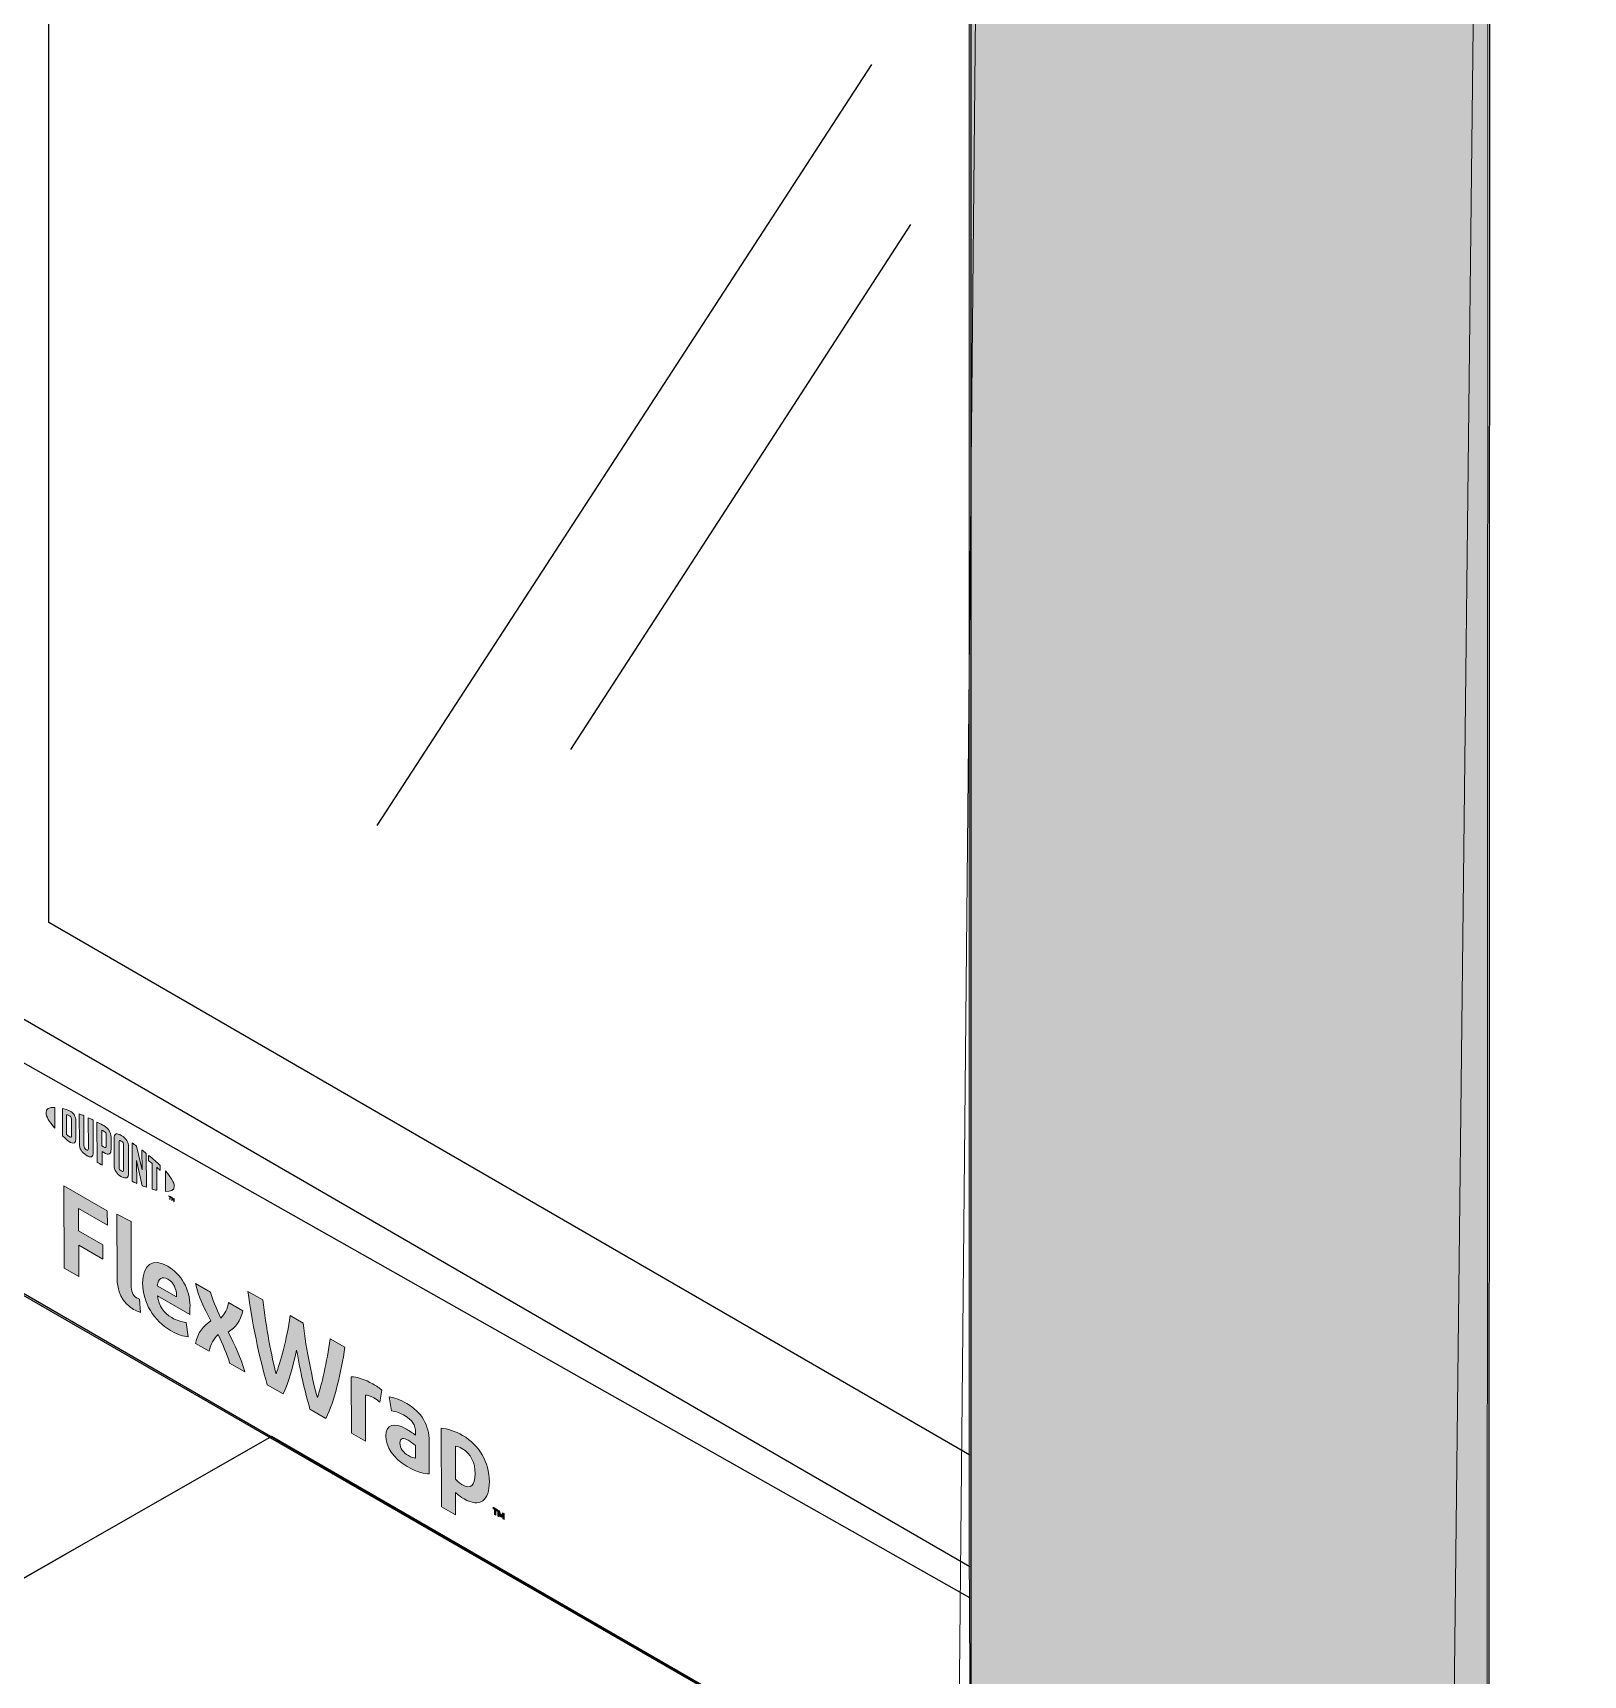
# Model space of a CAD drawing. Header units: inches. Extents: x -22 to 84, y -21 to 19.
# Drawn here: x 57.264 to 58.347, y -2.313 to -1.166 of the extents above; entities that cross this region are included whole.
import ezdxf

# ---------------------------------------------------------------- set-up
doc = ezdxf.new("R2010")
doc.units = ezdxf.units.IN
doc.header["$MEASUREMENT"] = 0
for name, color, linetype, lineweight in [('.ATI-HATCH', 7, 'Continuous', 0), ('G-ANNO-TTLB', 7, 'Continuous', 0), ('Layer 12', 7, 'Continuous', 0), ('TYVEK', 7, 'Continuous', 0)]:
    doc.layers.add(name, color=color, linetype=linetype, lineweight=lineweight)
pattern_1 = [(45, (0, 0), (-7.071, 7.071), [])]

# ---------------------------------------------------------------- blocks, each defined once
blk = doc.blocks.new('Block_17')
at = {"layer": 'TYVEK', "true_color": 0x003b71, "transparency": 33554687}
h = blk.add_hatch(color=156, dxfattribs=at)
h.dxf.hatch_style = 2
edge = h.paths.add_edge_path()
edge.add_spline(control_points=[(57.2855, -2.0291), (57.2855, -2.0291), (57.2854, -1.9715), (57.2854, -1.9715), (57.2854, -1.9715), (57.3157, -1.989), (57.3157, -1.989), (57.3157, -1.989), (57.3158, -1.999), (57.3158, -1.999), (57.3158, -1.999), (57.2956, -1.9874), (57.2956, -1.9874), (57.2956, -1.9874), (57.2956, -2.003), (57.2956, -2.003), (57.2956, -2.003), (57.3126, -2.0128), (57.3126, -2.0128), (57.3126, -2.0128), (57.3126, -2.0228), (57.3126, -2.0228), (57.3126, -2.0228), (57.2957, -2.0131), (57.2957, -2.0131), (57.2957, -2.0131), (57.2957, -2.0349), (57.2957, -2.0349), (57.2957, -2.0349), (57.2855, -2.0291), (57.2855, -2.0291)], knot_values=[0, 0, 0, 0, 1, 1, 1, 2, 2, 2, 3, 3, 3, 4, 4, 4, 5, 5, 5, 6, 6, 6, 7, 7, 7, 8, 8, 8, 9, 9, 9, 10, 10, 10, 10], degree=3, periodic=0)
h = blk.add_hatch(color=156, dxfattribs=at)
h.dxf.hatch_style = 2
edge = h.paths.add_edge_path()
edge.add_spline(control_points=[(57.3324, -2.0408), (57.3324, -2.0452), (57.3334, -2.0482), (57.3362, -2.0498), (57.337, -2.0502), (57.3377, -2.0505), (57.3383, -2.0507), (57.3383, -2.0507), (57.339, -2.0601), (57.339, -2.0601), (57.3377, -2.0597), (57.3355, -2.0587), (57.3341, -2.0579), (57.3259, -2.0532), (57.3226, -2.0452), (57.3225, -2.0353), (57.3225, -2.0353), (57.3224, -1.9914), (57.3224, -1.9914), (57.3224, -1.9914), (57.3323, -1.9964), (57.3323, -1.9964), (57.3323, -1.9964), (57.3324, -2.0408), (57.3324, -2.0408)], knot_values=[0, 0, 0, 0, 1, 1, 1, 2, 2, 2, 3, 3, 3, 4, 4, 4, 5, 5, 5, 6, 6, 6, 7, 7, 7, 8, 8, 8, 8], degree=3, periodic=0)
h = blk.add_hatch(color=156, dxfattribs=at)
h.dxf.hatch_style = 2
edge = h.paths.add_edge_path()
edge.add_spline(control_points=[(57.3506, -2.0415), (57.3506, -2.0415), (57.3641, -2.0492), (57.3641, -2.0492), (57.3641, -2.0492), (57.3641, -2.0483), (57.3641, -2.0483), (57.3641, -2.0437), (57.362, -2.0391), (57.3581, -2.0368), (57.3539, -2.0344), (57.3512, -2.0363), (57.3506, -2.0415)], knot_values=[0, 0, 0, 0, 1, 1, 1, 2, 2, 2, 3, 3, 3, 4, 4, 4, 4], degree=3, periodic=0)
edge = h.paths.add_edge_path()
edge.add_spline(control_points=[(57.3722, -2.077), (57.3691, -2.0769), (57.3645, -2.0754), (57.3598, -2.0727), (57.3483, -2.0661), (57.3404, -2.0532), (57.3404, -2.0396), (57.3404, -2.0265), (57.3476, -2.0218), (57.358, -2.0278), (57.3674, -2.0331), (57.3735, -2.0443), (57.3735, -2.0553), (57.3735, -2.0578), (57.3734, -2.0598), (57.3733, -2.0614), (57.3733, -2.0614), (57.3508, -2.0485), (57.3508, -2.0485), (57.3517, -2.0556), (57.3551, -2.0604), (57.3608, -2.0637), (57.3642, -2.0657), (57.3676, -2.0667), (57.3707, -2.067), (57.3707, -2.067), (57.3722, -2.077), (57.3722, -2.077)], knot_values=[0, 0, 0, 0, 1, 1, 1, 2, 2, 2, 3, 3, 3, 4, 4, 4, 5, 5, 5, 6, 6, 6, 7, 7, 7, 8, 8, 8, 9, 9, 9, 9], degree=3, periodic=0)
h = blk.add_hatch(color=156, dxfattribs=at)
h.dxf.hatch_style = 2
edge = h.paths.add_edge_path()
edge.add_spline(control_points=[(57.3881, -2.0659), (57.3833, -2.0571), (57.3795, -2.0493), (57.3773, -2.0398), (57.3773, -2.0398), (57.3879, -2.0459), (57.3879, -2.0459), (57.3888, -2.0501), (57.392, -2.0575), (57.3951, -2.064), (57.3977, -2.061), (57.4, -2.0575), (57.4005, -2.0531), (57.4005, -2.0531), (57.4105, -2.0589), (57.4105, -2.0589), (57.4086, -2.0663), (57.4055, -2.0705), (57.4002, -2.0738), (57.4053, -2.0834), (57.4088, -2.0912), (57.4118, -2.1015), (57.4118, -2.1015), (57.4012, -2.0954), (57.4012, -2.0954), (57.3997, -2.09), (57.3961, -2.0818), (57.3931, -2.0755), (57.3904, -2.0785), (57.3878, -2.082), (57.3869, -2.0872), (57.3869, -2.0872), (57.3773, -2.0817), (57.3773, -2.0817), (57.3791, -2.0742), (57.3824, -2.0696), (57.3881, -2.0659)], knot_values=[0, 0, 0, 0, 1, 1, 1, 2, 2, 2, 3, 3, 3, 4, 4, 4, 5, 5, 5, 6, 6, 6, 7, 7, 7, 8, 8, 8, 9, 9, 9, 10, 10, 10, 11, 11, 11, 12, 12, 12, 12], degree=3, periodic=0)
h = blk.add_hatch(color=156, dxfattribs=at)
h.dxf.hatch_style = 2
edge = h.paths.add_edge_path()
edge.add_spline(control_points=[(57.4714, -2.0784), (57.4714, -2.0784), (57.4818, -2.0843), (57.4818, -2.0843), (57.4792, -2.1019), (57.4745, -2.1218), (57.4685, -2.1341), (57.4685, -2.1341), (57.4573, -2.1277), (57.4573, -2.1277), (57.4538, -2.1154), (57.4506, -2.1015), (57.448, -2.0865), (57.4453, -2.0985), (57.4423, -2.1088), (57.4387, -2.117), (57.4387, -2.117), (57.4275, -2.1106), (57.4275, -2.1106), (57.4218, -2.0915), (57.4167, -2.066), (57.414, -2.0454), (57.414, -2.0454), (57.4243, -2.0513), (57.4243, -2.0513), (57.4266, -2.0699), (57.4306, -2.0917), (57.4336, -2.103), (57.4366, -2.0951), (57.4413, -2.079), (57.4434, -2.0622), (57.4434, -2.0622), (57.4525, -2.0675), (57.4525, -2.0675), (57.4547, -2.0866), (57.4593, -2.1082), (57.4625, -2.1196), (57.4653, -2.1116), (57.4693, -2.0945), (57.4714, -2.0784)], knot_values=[0, 0, 0, 0, 1, 1, 1, 2, 2, 2, 3, 3, 3, 4, 4, 4, 5, 5, 5, 6, 6, 6, 7, 7, 7, 8, 8, 8, 9, 9, 9, 10, 10, 10, 11, 11, 11, 12, 12, 12, 13, 13, 13, 13], degree=3, periodic=0)
h = blk.add_hatch(color=156, dxfattribs=at)
h.dxf.hatch_style = 2
edge = h.paths.add_edge_path()
edge.add_spline(control_points=[(57.5012, -2.11), (57.5037, -2.1114), (57.5062, -2.1131), (57.5076, -2.1144), (57.5076, -2.1144), (57.5062, -2.1228), (57.5062, -2.1228), (57.505, -2.1217), (57.5035, -2.1206), (57.502, -2.1198), (57.4993, -2.1183), (57.4976, -2.1178), (57.4961, -2.1178), (57.4961, -2.1178), (57.4962, -2.15), (57.4962, -2.15), (57.4962, -2.15), (57.4863, -2.1443), (57.4863, -2.1443), (57.4863, -2.1443), (57.4862, -2.105), (57.4862, -2.105), (57.4901, -2.105), (57.496, -2.107), (57.5012, -2.11)], knot_values=[0, 0, 0, 0, 1, 1, 1, 2, 2, 2, 3, 3, 3, 4, 4, 4, 5, 5, 5, 6, 6, 6, 7, 7, 7, 8, 8, 8, 8], degree=3, periodic=0)
h = blk.add_hatch(color=156, dxfattribs=at)
h.dxf.hatch_style = 2
edge = h.paths.add_edge_path()
edge.add_spline(control_points=[(57.5311, -2.1618), (57.5311, -2.1618), (57.5311, -2.153), (57.5311, -2.153), (57.5295, -2.1516), (57.5277, -2.1504), (57.526, -2.1494), (57.5228, -2.1475), (57.5202, -2.1475), (57.5202, -2.1514), (57.5202, -2.1548), (57.5224, -2.1579), (57.5261, -2.1601), (57.5283, -2.1613), (57.5301, -2.1618), (57.5311, -2.1618)], knot_values=[0, 0, 0, 0, 1, 1, 1, 2, 2, 2, 3, 3, 3, 4, 4, 4, 5, 5, 5, 5], degree=3, periodic=0)
edge = h.paths.add_edge_path()
edge.add_spline(control_points=[(57.5252, -2.1676), (57.5154, -2.162), (57.5105, -2.1537), (57.5104, -2.1463), (57.5104, -2.1382), (57.5162, -2.1367), (57.5247, -2.1415), (57.5267, -2.1427), (57.5293, -2.1445), (57.5311, -2.1458), (57.5311, -2.1458), (57.5311, -2.1439), (57.5311, -2.1439), (57.5311, -2.1388), (57.5286, -2.135), (57.5238, -2.1323), (57.5207, -2.1305), (57.5173, -2.1291), (57.5144, -2.1289), (57.5144, -2.1289), (57.5126, -2.119), (57.5126, -2.119), (57.5156, -2.1192), (57.5206, -2.1211), (57.5249, -2.1236), (57.5354, -2.1296), (57.5406, -2.139), (57.5406, -2.1501), (57.5406, -2.1501), (57.5407, -2.1729), (57.5407, -2.1729), (57.5378, -2.173), (57.5323, -2.1717), (57.5252, -2.1676)], knot_values=[0, 0, 0, 0, 1, 1, 1, 2, 2, 2, 3, 3, 3, 4, 4, 4, 5, 5, 5, 6, 6, 6, 7, 7, 7, 8, 8, 8, 9, 9, 9, 10, 10, 10, 11, 11, 11, 11], degree=3, periodic=0)
h = blk.add_hatch(color=156, dxfattribs=at)
h.dxf.hatch_style = 2
edge = h.paths.add_edge_path()
edge.add_spline(control_points=[(57.5635, -2.1803), (57.5698, -2.1839), (57.5727, -2.1811), (57.5727, -2.1727), (57.5727, -2.1653), (57.57, -2.1588), (57.5635, -2.1551), (57.5617, -2.154), (57.5604, -2.1537), (57.5589, -2.1535), (57.5589, -2.1535), (57.559, -2.1765), (57.559, -2.1765), (57.5603, -2.178), (57.5615, -2.1791), (57.5635, -2.1803)], knot_values=[0, 0, 0, 0, 1, 1, 1, 2, 2, 2, 3, 3, 3, 4, 4, 4, 5, 5, 5, 5], degree=3, periodic=0)
edge = h.paths.add_edge_path()
edge.add_spline(control_points=[(57.565, -2.1903), (57.5625, -2.1889), (57.5608, -2.1876), (57.559, -2.1858), (57.559, -2.1858), (57.559, -2.2014), (57.559, -2.2014), (57.559, -2.2014), (57.5493, -2.1958), (57.5493, -2.1958), (57.5493, -2.1958), (57.5491, -2.141), (57.5491, -2.141), (57.5532, -2.1412), (57.5589, -2.1431), (57.564, -2.146), (57.5756, -2.1527), (57.5826, -2.1649), (57.5827, -2.1781), (57.5827, -2.1915), (57.5761, -2.1967), (57.565, -2.1903)], knot_values=[0, 0, 0, 0, 1, 1, 1, 2, 2, 2, 3, 3, 3, 4, 4, 4, 5, 5, 5, 6, 6, 6, 7, 7, 7, 7], degree=3, periodic=0)
h = blk.add_hatch(color=156, dxfattribs=at)
h.dxf.hatch_style = 2
edge = h.paths.add_edge_path()
edge.add_spline(control_points=[(57.5897, -2.1987), (57.5901, -2.1999), (57.5904, -2.2009), (57.5909, -2.2018), (57.5913, -2.2013), (57.5916, -2.2008), (57.5919, -2.2), (57.5919, -2.2), (57.593, -2.2006), (57.593, -2.2006), (57.593, -2.2006), (57.593, -2.2048), (57.593, -2.2048), (57.593, -2.2048), (57.5921, -2.2043), (57.5921, -2.2043), (57.5921, -2.2043), (57.5921, -2.2023), (57.5921, -2.2023), (57.5921, -2.2023), (57.5921, -2.2017), (57.5921, -2.2017), (57.5918, -2.2022), (57.5915, -2.2027), (57.5912, -2.203), (57.5912, -2.203), (57.5905, -2.2026), (57.5905, -2.2026), (57.5902, -2.2019), (57.5899, -2.201), (57.5896, -2.2002), (57.5896, -2.2002), (57.5896, -2.2009), (57.5896, -2.2009), (57.5896, -2.2009), (57.5896, -2.2029), (57.5896, -2.2029), (57.5896, -2.2029), (57.5887, -2.2024), (57.5887, -2.2024), (57.5887, -2.2024), (57.5887, -2.1981), (57.5887, -2.1981), (57.5887, -2.1981), (57.5897, -2.1987), (57.5897, -2.1987)], knot_values=[0, 0, 0, 0, 1, 1, 1, 2, 2, 2, 3, 3, 3, 4, 4, 4, 5, 5, 5, 6, 6, 6, 7, 7, 7, 8, 8, 8, 9, 9, 9, 10, 10, 10, 11, 11, 11, 12, 12, 12, 13, 13, 13, 14, 14, 14, 15, 15, 15, 15], degree=3, periodic=0)
edge = h.paths.add_edge_path()
edge.add_spline(control_points=[(57.5863, -2.1977), (57.5863, -2.1977), (57.5853, -2.1971), (57.5853, -2.1971), (57.5853, -2.1971), (57.5853, -2.1962), (57.5853, -2.1962), (57.5853, -2.1962), (57.5883, -2.1979), (57.5883, -2.1979), (57.5883, -2.1979), (57.5883, -2.1988), (57.5883, -2.1988), (57.5883, -2.1988), (57.5873, -2.1983), (57.5873, -2.1983), (57.5873, -2.1983), (57.5873, -2.2016), (57.5873, -2.2016), (57.5873, -2.2016), (57.5863, -2.201), (57.5863, -2.201), (57.5863, -2.201), (57.5863, -2.1977), (57.5863, -2.1977)], knot_values=[0, 0, 0, 0, 1, 1, 1, 2, 2, 2, 3, 3, 3, 4, 4, 4, 5, 5, 5, 6, 6, 6, 7, 7, 7, 8, 8, 8, 8], degree=3, periodic=0)
at = {"layer": 'TYVEK'}
for points, knots in [([(57.2855, -2.0291), (57.2855, -2.0291), (57.2854, -1.9715), (57.2854, -1.9715), (57.2854, -1.9715), (57.3157, -1.989), (57.3157, -1.989), (57.3157, -1.989), (57.3158, -1.999), (57.3158, -1.999), (57.3158, -1.999), (57.2956, -1.9874), (57.2956, -1.9874), (57.2956, -1.9874), (57.2956, -2.003), (57.2956, -2.003), (57.2956, -2.003), (57.3126, -2.0128), (57.3126, -2.0128), (57.3126, -2.0128), (57.3126, -2.0228), (57.3126, -2.0228), (57.3126, -2.0228), (57.2957, -2.0131), (57.2957, -2.0131), (57.2957, -2.0131), (57.2957, -2.0349), (57.2957, -2.0349), (57.2957, -2.0349), (57.2855, -2.0291), (57.2855, -2.0291)], [0, 0, 0, 0, 1, 1, 1, 2, 2, 2, 3, 3, 3, 4, 4, 4, 5, 5, 5, 6, 6, 6, 7, 7, 7, 8, 8, 8, 9, 9, 9, 10, 10, 10, 10]), ([(57.3324, -2.0408), (57.3324, -2.0452), (57.3334, -2.0482), (57.3362, -2.0498), (57.337, -2.0502), (57.3377, -2.0505), (57.3383, -2.0507), (57.3383, -2.0507), (57.339, -2.0601), (57.339, -2.0601), (57.3377, -2.0597), (57.3355, -2.0587), (57.3341, -2.0579), (57.3259, -2.0532), (57.3226, -2.0452), (57.3225, -2.0353), (57.3225, -2.0353), (57.3224, -1.9914), (57.3224, -1.9914), (57.3224, -1.9914), (57.3323, -1.9964), (57.3323, -1.9964), (57.3323, -1.9964), (57.3324, -2.0408), (57.3324, -2.0408)], [0, 0, 0, 0, 1, 1, 1, 2, 2, 2, 3, 3, 3, 4, 4, 4, 5, 5, 5, 6, 6, 6, 7, 7, 7, 8, 8, 8, 8]), ([(57.3722, -2.077), (57.3691, -2.0769), (57.3645, -2.0754), (57.3598, -2.0727), (57.3483, -2.0661), (57.3404, -2.0532), (57.3404, -2.0396), (57.3404, -2.0265), (57.3476, -2.0218), (57.358, -2.0278), (57.3674, -2.0331), (57.3735, -2.0443), (57.3735, -2.0553), (57.3735, -2.0578), (57.3734, -2.0598), (57.3733, -2.0614), (57.3733, -2.0614), (57.3508, -2.0485), (57.3508, -2.0485), (57.3517, -2.0556), (57.3551, -2.0604), (57.3608, -2.0637), (57.3642, -2.0657), (57.3676, -2.0667), (57.3707, -2.067), (57.3707, -2.067), (57.3722, -2.077), (57.3722, -2.077)], [0, 0, 0, 0, 1, 1, 1, 2, 2, 2, 3, 3, 3, 4, 4, 4, 5, 5, 5, 6, 6, 6, 7, 7, 7, 8, 8, 8, 9, 9, 9, 9]), ([(57.3506, -2.0415), (57.3506, -2.0415), (57.3641, -2.0492), (57.3641, -2.0492), (57.3641, -2.0492), (57.3641, -2.0483), (57.3641, -2.0483), (57.3641, -2.0437), (57.362, -2.0391), (57.3581, -2.0368), (57.3539, -2.0344), (57.3512, -2.0363), (57.3506, -2.0415)], [0, 0, 0, 0, 1, 1, 1, 2, 2, 2, 3, 3, 3, 4, 4, 4, 4]), ([(57.3881, -2.0659), (57.3833, -2.0571), (57.3795, -2.0493), (57.3773, -2.0398), (57.3773, -2.0398), (57.3879, -2.0459), (57.3879, -2.0459), (57.3888, -2.0501), (57.392, -2.0575), (57.3951, -2.064), (57.3977, -2.061), (57.4, -2.0575), (57.4005, -2.0531), (57.4005, -2.0531), (57.4105, -2.0589), (57.4105, -2.0589), (57.4086, -2.0663), (57.4055, -2.0705), (57.4002, -2.0738), (57.4053, -2.0834), (57.4088, -2.0912), (57.4118, -2.1015), (57.4118, -2.1015), (57.4012, -2.0954), (57.4012, -2.0954), (57.3997, -2.09), (57.3961, -2.0818), (57.3931, -2.0755), (57.3904, -2.0785), (57.3878, -2.082), (57.3869, -2.0872), (57.3869, -2.0872), (57.3773, -2.0817), (57.3773, -2.0817), (57.3791, -2.0742), (57.3824, -2.0696), (57.3881, -2.0659)], [0, 0, 0, 0, 1, 1, 1, 2, 2, 2, 3, 3, 3, 4, 4, 4, 5, 5, 5, 6, 6, 6, 7, 7, 7, 8, 8, 8, 9, 9, 9, 10, 10, 10, 11, 11, 11, 12, 12, 12, 12]), ([(57.4714, -2.0784), (57.4714, -2.0784), (57.4818, -2.0843), (57.4818, -2.0843), (57.4792, -2.1019), (57.4745, -2.1218), (57.4685, -2.1341), (57.4685, -2.1341), (57.4573, -2.1277), (57.4573, -2.1277), (57.4538, -2.1154), (57.4506, -2.1015), (57.448, -2.0865), (57.4453, -2.0985), (57.4423, -2.1088), (57.4387, -2.117), (57.4387, -2.117), (57.4275, -2.1106), (57.4275, -2.1106), (57.4218, -2.0915), (57.4167, -2.066), (57.414, -2.0454), (57.414, -2.0454), (57.4243, -2.0513), (57.4243, -2.0513), (57.4266, -2.0699), (57.4306, -2.0917), (57.4336, -2.103), (57.4366, -2.0951), (57.4413, -2.079), (57.4434, -2.0622), (57.4434, -2.0622), (57.4525, -2.0675), (57.4525, -2.0675), (57.4547, -2.0866), (57.4593, -2.1082), (57.4625, -2.1196), (57.4653, -2.1116), (57.4693, -2.0945), (57.4714, -2.0784)], [0, 0, 0, 0, 1, 1, 1, 2, 2, 2, 3, 3, 3, 4, 4, 4, 5, 5, 5, 6, 6, 6, 7, 7, 7, 8, 8, 8, 9, 9, 9, 10, 10, 10, 11, 11, 11, 12, 12, 12, 13, 13, 13, 13]), ([(57.5012, -2.11), (57.5037, -2.1114), (57.5062, -2.1131), (57.5076, -2.1144), (57.5076, -2.1144), (57.5062, -2.1228), (57.5062, -2.1228), (57.505, -2.1217), (57.5035, -2.1206), (57.502, -2.1198), (57.4993, -2.1183), (57.4976, -2.1178), (57.4961, -2.1178), (57.4961, -2.1178), (57.4962, -2.15), (57.4962, -2.15), (57.4962, -2.15), (57.4863, -2.1443), (57.4863, -2.1443), (57.4863, -2.1443), (57.4862, -2.105), (57.4862, -2.105), (57.4901, -2.105), (57.496, -2.107), (57.5012, -2.11)], [0, 0, 0, 0, 1, 1, 1, 2, 2, 2, 3, 3, 3, 4, 4, 4, 5, 5, 5, 6, 6, 6, 7, 7, 7, 8, 8, 8, 8]), ([(57.5252, -2.1676), (57.5154, -2.162), (57.5105, -2.1537), (57.5104, -2.1463), (57.5104, -2.1382), (57.5162, -2.1367), (57.5247, -2.1415), (57.5267, -2.1427), (57.5293, -2.1445), (57.5311, -2.1458), (57.5311, -2.1458), (57.5311, -2.1439), (57.5311, -2.1439), (57.5311, -2.1388), (57.5286, -2.135), (57.5238, -2.1323), (57.5207, -2.1305), (57.5173, -2.1291), (57.5144, -2.1289), (57.5144, -2.1289), (57.5126, -2.119), (57.5126, -2.119), (57.5156, -2.1192), (57.5206, -2.1211), (57.5249, -2.1236), (57.5354, -2.1296), (57.5406, -2.139), (57.5406, -2.1501), (57.5406, -2.1501), (57.5407, -2.1729), (57.5407, -2.1729), (57.5378, -2.173), (57.5323, -2.1717), (57.5252, -2.1676)], [0, 0, 0, 0, 1, 1, 1, 2, 2, 2, 3, 3, 3, 4, 4, 4, 5, 5, 5, 6, 6, 6, 7, 7, 7, 8, 8, 8, 9, 9, 9, 10, 10, 10, 11, 11, 11, 11]), ([(57.565, -2.1903), (57.5625, -2.1889), (57.5608, -2.1876), (57.559, -2.1858), (57.559, -2.1858), (57.559, -2.2014), (57.559, -2.2014), (57.559, -2.2014), (57.5493, -2.1958), (57.5493, -2.1958), (57.5493, -2.1958), (57.5491, -2.141), (57.5491, -2.141), (57.5532, -2.1412), (57.5589, -2.1431), (57.564, -2.146), (57.5756, -2.1527), (57.5826, -2.1649), (57.5827, -2.1781), (57.5827, -2.1915), (57.5761, -2.1967), (57.565, -2.1903)], [0, 0, 0, 0, 1, 1, 1, 2, 2, 2, 3, 3, 3, 4, 4, 4, 5, 5, 5, 6, 6, 6, 7, 7, 7, 7]), ([(57.5311, -2.1618), (57.5311, -2.1618), (57.5311, -2.153), (57.5311, -2.153), (57.5295, -2.1516), (57.5277, -2.1504), (57.526, -2.1494), (57.5228, -2.1475), (57.5202, -2.1475), (57.5202, -2.1514), (57.5202, -2.1548), (57.5224, -2.1579), (57.5261, -2.1601), (57.5283, -2.1613), (57.5301, -2.1618), (57.5311, -2.1618)], [0, 0, 0, 0, 1, 1, 1, 2, 2, 2, 3, 3, 3, 4, 4, 4, 5, 5, 5, 5]), ([(57.5635, -2.1803), (57.5698, -2.1839), (57.5727, -2.1811), (57.5727, -2.1727), (57.5727, -2.1653), (57.57, -2.1588), (57.5635, -2.1551), (57.5617, -2.154), (57.5604, -2.1537), (57.5589, -2.1535), (57.5589, -2.1535), (57.559, -2.1765), (57.559, -2.1765), (57.5603, -2.178), (57.5615, -2.1791), (57.5635, -2.1803)], [0, 0, 0, 0, 1, 1, 1, 2, 2, 2, 3, 3, 3, 4, 4, 4, 5, 5, 5, 5]), ([(57.5863, -2.1977), (57.5863, -2.1977), (57.5853, -2.1971), (57.5853, -2.1971), (57.5853, -2.1971), (57.5853, -2.1962), (57.5853, -2.1962), (57.5853, -2.1962), (57.5883, -2.1979), (57.5883, -2.1979), (57.5883, -2.1979), (57.5883, -2.1988), (57.5883, -2.1988), (57.5883, -2.1988), (57.5873, -2.1983), (57.5873, -2.1983), (57.5873, -2.1983), (57.5873, -2.2016), (57.5873, -2.2016), (57.5873, -2.2016), (57.5863, -2.201), (57.5863, -2.201), (57.5863, -2.201), (57.5863, -2.1977), (57.5863, -2.1977)], [0, 0, 0, 0, 1, 1, 1, 2, 2, 2, 3, 3, 3, 4, 4, 4, 5, 5, 5, 6, 6, 6, 7, 7, 7, 8, 8, 8, 8]), ([(57.5897, -2.1987), (57.5901, -2.1999), (57.5904, -2.2009), (57.5909, -2.2018), (57.5913, -2.2013), (57.5916, -2.2008), (57.5919, -2.2), (57.5919, -2.2), (57.593, -2.2006), (57.593, -2.2006), (57.593, -2.2006), (57.593, -2.2048), (57.593, -2.2048), (57.593, -2.2048), (57.5921, -2.2043), (57.5921, -2.2043), (57.5921, -2.2043), (57.5921, -2.2023), (57.5921, -2.2023), (57.5921, -2.2023), (57.5921, -2.2017), (57.5921, -2.2017), (57.5918, -2.2022), (57.5915, -2.2027), (57.5912, -2.203), (57.5912, -2.203), (57.5905, -2.2026), (57.5905, -2.2026), (57.5902, -2.2019), (57.5899, -2.201), (57.5896, -2.2002), (57.5896, -2.2002), (57.5896, -2.2009), (57.5896, -2.2009), (57.5896, -2.2009), (57.5896, -2.2029), (57.5896, -2.2029), (57.5896, -2.2029), (57.5887, -2.2024), (57.5887, -2.2024), (57.5887, -2.2024), (57.5887, -2.1981), (57.5887, -2.1981), (57.5887, -2.1981), (57.5897, -2.1987), (57.5897, -2.1987)], [0, 0, 0, 0, 1, 1, 1, 2, 2, 2, 3, 3, 3, 4, 4, 4, 5, 5, 5, 6, 6, 6, 7, 7, 7, 8, 8, 8, 9, 9, 9, 10, 10, 10, 11, 11, 11, 12, 12, 12, 13, 13, 13, 14, 14, 14, 15, 15, 15, 15])]:
    blk.add_open_spline(points, degree=3, knots=knots, dxfattribs=at)
blk = doc.blocks.new('Block_18')
at = {"layer": 'TYVEK', "true_color": 0x003b71, "transparency": 33554687}
h = blk.add_hatch(color=156, dxfattribs=at)
h.dxf.hatch_style = 2
edge = h.paths.add_edge_path()
edge.add_spline(control_points=[(57.2729, -1.9205), (57.2729, -1.9231), (57.2751, -1.9269), (57.279, -1.9312), (57.279, -1.9312), (57.279, -1.9168), (57.279, -1.9168), (57.2751, -1.9167), (57.2729, -1.9178), (57.2729, -1.9205)], knot_values=[0, 0, 0, 0, 1, 1, 1, 2, 2, 2, 3, 3, 3, 3], degree=3, periodic=0)
h = blk.add_hatch(color=156, dxfattribs=at)
h.dxf.hatch_style = 2
edge = h.paths.add_edge_path()
edge.add_spline(control_points=[(57.2907, -1.9366), (57.2907, -1.9377), (57.2901, -1.9377), (57.2894, -1.9373), (57.2889, -1.937), (57.288, -1.9363), (57.2873, -1.9357), (57.2873, -1.9357), (57.2873, -1.9219), (57.2873, -1.9219), (57.288, -1.9221), (57.2888, -1.9223), (57.2894, -1.9226), (57.29, -1.923), (57.2906, -1.9237), (57.2906, -1.9248), (57.2906, -1.9248), (57.2907, -1.9366), (57.2907, -1.9366)], knot_values=[0, 0, 0, 0, 1, 1, 1, 2, 2, 2, 3, 3, 3, 4, 4, 4, 5, 5, 5, 6, 6, 6, 6], degree=3, periodic=0)
edge = h.paths.add_edge_path()
edge.add_spline(control_points=[(57.2898, -1.9193), (57.2887, -1.9187), (57.2871, -1.9181), (57.2843, -1.9175), (57.2843, -1.9175), (57.2844, -1.9367), (57.2844, -1.9367), (57.2869, -1.939), (57.2888, -1.9406), (57.2899, -1.9412), (57.2924, -1.9426), (57.2938, -1.9417), (57.2937, -1.9388), (57.2937, -1.9388), (57.2937, -1.9261), (57.2937, -1.9261), (57.2937, -1.9233), (57.2923, -1.9207), (57.2898, -1.9193)], knot_values=[0, 0, 0, 0, 1, 1, 1, 2, 2, 2, 3, 3, 3, 4, 4, 4, 5, 5, 5, 6, 6, 6, 6], degree=3, periodic=0)
h = blk.add_hatch(color=156, dxfattribs=at)
h.dxf.hatch_style = 2
edge = h.paths.add_edge_path()
edge.add_spline(control_points=[(57.3025, -1.9456), (57.3025, -1.9467), (57.3021, -1.9472), (57.3009, -1.9464), (57.2998, -1.9455), (57.2994, -1.9448), (57.2994, -1.9434), (57.2994, -1.9434), (57.2994, -1.9226), (57.2994, -1.9226), (57.2986, -1.9223), (57.2969, -1.9215), (57.2961, -1.9212), (57.2961, -1.9212), (57.2962, -1.9423), (57.2962, -1.9423), (57.2962, -1.9457), (57.2976, -1.9478), (57.301, -1.9502), (57.304, -1.9523), (57.3059, -1.9516), (57.3059, -1.9479), (57.3059, -1.9479), (57.3058, -1.9256), (57.3058, -1.9256), (57.3052, -1.9253), (57.3031, -1.9243), (57.3024, -1.924), (57.3024, -1.924), (57.3025, -1.9456), (57.3025, -1.9456)], knot_values=[0, 0, 0, 0, 1, 1, 1, 2, 2, 2, 3, 3, 3, 4, 4, 4, 5, 5, 5, 6, 6, 6, 7, 7, 7, 8, 8, 8, 9, 9, 9, 10, 10, 10, 10], degree=3, periodic=0)
h = blk.add_hatch(color=156, dxfattribs=at)
h.dxf.hatch_style = 2
edge = h.paths.add_edge_path()
edge.add_spline(control_points=[(57.3149, -1.9436), (57.3149, -1.9448), (57.3145, -1.9452), (57.3131, -1.9444), (57.3131, -1.9444), (57.3119, -1.9437), (57.3119, -1.9437), (57.3119, -1.9437), (57.3119, -1.9327), (57.3119, -1.9327), (57.3125, -1.9329), (57.3127, -1.9331), (57.3131, -1.9333), (57.3146, -1.9341), (57.3149, -1.935), (57.3149, -1.9362), (57.3149, -1.9362), (57.3149, -1.9436), (57.3149, -1.9436)], knot_values=[0, 0, 0, 0, 1, 1, 1, 2, 2, 2, 3, 3, 3, 4, 4, 4, 5, 5, 5, 6, 6, 6, 6], degree=3, periodic=0)
edge = h.paths.add_edge_path()
edge.add_spline(control_points=[(57.3132, -1.9295), (57.3127, -1.9291), (57.3105, -1.928), (57.3085, -1.927), (57.3085, -1.927), (57.3086, -1.955), (57.3086, -1.955), (57.3092, -1.9554), (57.311, -1.9566), (57.312, -1.9571), (57.312, -1.9571), (57.312, -1.9476), (57.312, -1.9476), (57.312, -1.9476), (57.3133, -1.9484), (57.3133, -1.9484), (57.3169, -1.9504), (57.3184, -1.9494), (57.3183, -1.9459), (57.3183, -1.9459), (57.3183, -1.9376), (57.3183, -1.9376), (57.3183, -1.9341), (57.3166, -1.9314), (57.3132, -1.9295)], knot_values=[0, 0, 0, 0, 1, 1, 1, 2, 2, 2, 3, 3, 3, 4, 4, 4, 5, 5, 5, 6, 6, 6, 7, 7, 7, 8, 8, 8, 8], degree=3, periodic=0)
h = blk.add_hatch(color=156, dxfattribs=at)
h.dxf.hatch_style = 2
edge = h.paths.add_edge_path()
edge.add_spline(control_points=[(57.3271, -1.9604), (57.3271, -1.9615), (57.3268, -1.9619), (57.3256, -1.9612), (57.3243, -1.9606), (57.324, -1.9597), (57.324, -1.9586), (57.324, -1.9586), (57.324, -1.9411), (57.324, -1.9411), (57.324, -1.94), (57.3243, -1.9395), (57.3255, -1.9403), (57.3268, -1.941), (57.3271, -1.9418), (57.3271, -1.9429), (57.3271, -1.9429), (57.3271, -1.9604), (57.3271, -1.9604)], knot_values=[0, 0, 0, 0, 1, 1, 1, 2, 2, 2, 3, 3, 3, 4, 4, 4, 5, 5, 5, 6, 6, 6, 6], degree=3, periodic=0)
edge = h.paths.add_edge_path()
edge.add_spline(control_points=[(57.3255, -1.9364), (57.3224, -1.9344), (57.3205, -1.9349), (57.3205, -1.9386), (57.3205, -1.9386), (57.3205, -1.9569), (57.3205, -1.9569), (57.3205, -1.9608), (57.3223, -1.9634), (57.3256, -1.9652), (57.3289, -1.9669), (57.3306, -1.9664), (57.3306, -1.9623), (57.3306, -1.9623), (57.3305, -1.9448), (57.3305, -1.9448), (57.3305, -1.9408), (57.329, -1.9385), (57.3255, -1.9364)], knot_values=[0, 0, 0, 0, 1, 1, 1, 2, 2, 2, 3, 3, 3, 4, 4, 4, 5, 5, 5, 6, 6, 6, 6], degree=3, periodic=0)
h = blk.add_hatch(color=156, dxfattribs=at)
h.dxf.hatch_style = 2
edge = h.paths.add_edge_path()
edge.add_spline(control_points=[(57.34, -1.9603), (57.34, -1.9603), (57.3362, -1.9439), (57.3362, -1.9439), (57.3352, -1.9431), (57.3339, -1.9422), (57.333, -1.9416), (57.333, -1.9416), (57.333, -1.9685), (57.333, -1.9685), (57.3337, -1.9688), (57.3354, -1.9696), (57.3363, -1.9699), (57.3363, -1.9699), (57.336, -1.9539), (57.336, -1.9539), (57.336, -1.9539), (57.3401, -1.9715), (57.3401, -1.9715), (57.3409, -1.9718), (57.3422, -1.9723), (57.343, -1.9726), (57.343, -1.9726), (57.3429, -1.9489), (57.3429, -1.9489), (57.3421, -1.9482), (57.3405, -1.947), (57.3398, -1.9465), (57.3398, -1.9465), (57.34, -1.9603), (57.34, -1.9603)], knot_values=[0, 0, 0, 0, 1, 1, 1, 2, 2, 2, 3, 3, 3, 4, 4, 4, 5, 5, 5, 6, 6, 6, 7, 7, 7, 8, 8, 8, 9, 9, 9, 10, 10, 10, 10], degree=3, periodic=0)
h = blk.add_hatch(color=156, dxfattribs=at)
h.dxf.hatch_style = 2
edge = h.paths.add_edge_path()
edge.add_spline(control_points=[(57.3446, -1.954), (57.3455, -1.9547), (57.3463, -1.9554), (57.3471, -1.956), (57.3471, -1.956), (57.3471, -1.9739), (57.3471, -1.9739), (57.3479, -1.9741), (57.3493, -1.9745), (57.3502, -1.9747), (57.3502, -1.9747), (57.3502, -1.9586), (57.3502, -1.9586), (57.3511, -1.9594), (57.3519, -1.9601), (57.3527, -1.9608), (57.3527, -1.9608), (57.3527, -1.9574), (57.3527, -1.9574), (57.3502, -1.955), (57.3476, -1.9527), (57.3446, -1.9503), (57.3446, -1.9503), (57.3446, -1.954), (57.3446, -1.954)], knot_values=[0, 0, 0, 0, 1, 1, 1, 2, 2, 2, 3, 3, 3, 4, 4, 4, 5, 5, 5, 6, 6, 6, 7, 7, 7, 8, 8, 8, 8], degree=3, periodic=0)
h = blk.add_hatch(color=156, dxfattribs=at)
h.dxf.hatch_style = 2
edge = h.paths.add_edge_path()
edge.add_spline(control_points=[(57.3625, -1.9719), (57.3625, -1.9745), (57.3602, -1.9757), (57.3564, -1.9756), (57.3564, -1.9756), (57.3563, -1.9612), (57.3563, -1.9612), (57.3602, -1.9655), (57.3625, -1.9693), (57.3625, -1.9719)], knot_values=[0, 0, 0, 0, 1, 1, 1, 2, 2, 2, 3, 3, 3, 3], degree=3, periodic=0)
h = blk.add_hatch(color=156, dxfattribs=at)
h.dxf.hatch_style = 2
edge = h.paths.add_edge_path()
edge.add_spline(control_points=[(57.3607, -1.9795), (57.3607, -1.9795), (57.361, -1.9798), (57.361, -1.9798), (57.361, -1.9798), (57.3616, -1.9811), (57.3616, -1.9811), (57.3616, -1.9811), (57.3621, -1.9804), (57.3621, -1.9804), (57.3621, -1.9804), (57.3625, -1.9806), (57.3625, -1.9806), (57.3625, -1.9806), (57.3625, -1.9827), (57.3625, -1.9827), (57.3625, -1.9827), (57.3621, -1.9825), (57.3621, -1.9825), (57.3621, -1.9825), (57.3621, -1.981), (57.3621, -1.981), (57.3621, -1.981), (57.3616, -1.9817), (57.3616, -1.9817), (57.3616, -1.9817), (57.3616, -1.9817), (57.3616, -1.9817), (57.3616, -1.9817), (57.361, -1.9803), (57.361, -1.9803), (57.361, -1.9803), (57.361, -1.9818), (57.361, -1.9818), (57.361, -1.9818), (57.3607, -1.9816), (57.3607, -1.9816), (57.3607, -1.9816), (57.3607, -1.9795), (57.3607, -1.9795)], knot_values=[0, 0, 0, 0, 1, 1, 1, 2, 2, 2, 3, 3, 3, 4, 4, 4, 5, 5, 5, 6, 6, 6, 7, 7, 7, 8, 8, 8, 9, 9, 9, 10, 10, 10, 11, 11, 11, 12, 12, 12, 13, 13, 13, 13], degree=3, periodic=0)
edge = h.paths.add_edge_path()
edge.add_spline(control_points=[(57.3594, -1.9792), (57.3594, -1.9792), (57.3588, -1.9789), (57.3588, -1.9789), (57.3588, -1.9789), (57.3588, -1.9785), (57.3588, -1.9785), (57.3588, -1.9785), (57.3603, -1.9793), (57.3603, -1.9793), (57.3603, -1.9793), (57.3603, -1.9797), (57.3603, -1.9797), (57.3603, -1.9797), (57.3597, -1.9794), (57.3597, -1.9794), (57.3597, -1.9794), (57.3597, -1.9811), (57.3597, -1.9811), (57.3597, -1.9811), (57.3594, -1.9809), (57.3594, -1.9809), (57.3594, -1.9809), (57.3594, -1.9792), (57.3594, -1.9792)], knot_values=[0, 0, 0, 0, 1, 1, 1, 2, 2, 2, 3, 3, 3, 4, 4, 4, 5, 5, 5, 6, 6, 6, 7, 7, 7, 8, 8, 8, 8], degree=3, periodic=0)
at = {"layer": 'TYVEK'}
for points, knots in [([(57.2729, -1.9205), (57.2729, -1.9231), (57.2751, -1.9269), (57.279, -1.9312), (57.279, -1.9312), (57.279, -1.9168), (57.279, -1.9168), (57.2751, -1.9167), (57.2729, -1.9178), (57.2729, -1.9205)], [0, 0, 0, 0, 1, 1, 1, 2, 2, 2, 3, 3, 3, 3]), ([(57.2898, -1.9193), (57.2887, -1.9187), (57.2871, -1.9181), (57.2843, -1.9175), (57.2843, -1.9175), (57.2844, -1.9367), (57.2844, -1.9367), (57.2869, -1.939), (57.2888, -1.9406), (57.2899, -1.9412), (57.2924, -1.9426), (57.2938, -1.9417), (57.2937, -1.9388), (57.2937, -1.9388), (57.2937, -1.9261), (57.2937, -1.9261), (57.2937, -1.9233), (57.2923, -1.9207), (57.2898, -1.9193)], [0, 0, 0, 0, 1, 1, 1, 2, 2, 2, 3, 3, 3, 4, 4, 4, 5, 5, 5, 6, 6, 6, 6]), ([(57.2907, -1.9366), (57.2907, -1.9377), (57.2901, -1.9377), (57.2894, -1.9373), (57.2889, -1.937), (57.288, -1.9363), (57.2873, -1.9357), (57.2873, -1.9357), (57.2873, -1.9219), (57.2873, -1.9219), (57.288, -1.9221), (57.2888, -1.9223), (57.2894, -1.9226), (57.29, -1.923), (57.2906, -1.9237), (57.2906, -1.9248), (57.2906, -1.9248), (57.2907, -1.9366), (57.2907, -1.9366)], [0, 0, 0, 0, 1, 1, 1, 2, 2, 2, 3, 3, 3, 4, 4, 4, 5, 5, 5, 6, 6, 6, 6]), ([(57.3025, -1.9456), (57.3025, -1.9467), (57.3021, -1.9472), (57.3009, -1.9464), (57.2998, -1.9455), (57.2994, -1.9448), (57.2994, -1.9434), (57.2994, -1.9434), (57.2994, -1.9226), (57.2994, -1.9226), (57.2986, -1.9223), (57.2969, -1.9215), (57.2961, -1.9212), (57.2961, -1.9212), (57.2962, -1.9423), (57.2962, -1.9423), (57.2962, -1.9457), (57.2976, -1.9478), (57.301, -1.9502), (57.304, -1.9523), (57.3059, -1.9516), (57.3059, -1.9479), (57.3059, -1.9479), (57.3058, -1.9256), (57.3058, -1.9256), (57.3052, -1.9253), (57.3031, -1.9243), (57.3024, -1.924), (57.3024, -1.924), (57.3025, -1.9456), (57.3025, -1.9456)], [0, 0, 0, 0, 1, 1, 1, 2, 2, 2, 3, 3, 3, 4, 4, 4, 5, 5, 5, 6, 6, 6, 7, 7, 7, 8, 8, 8, 9, 9, 9, 10, 10, 10, 10]), ([(57.3132, -1.9295), (57.3127, -1.9291), (57.3105, -1.928), (57.3085, -1.927), (57.3085, -1.927), (57.3086, -1.955), (57.3086, -1.955), (57.3092, -1.9554), (57.311, -1.9566), (57.312, -1.9571), (57.312, -1.9571), (57.312, -1.9476), (57.312, -1.9476), (57.312, -1.9476), (57.3133, -1.9484), (57.3133, -1.9484), (57.3169, -1.9504), (57.3184, -1.9494), (57.3183, -1.9459), (57.3183, -1.9459), (57.3183, -1.9376), (57.3183, -1.9376), (57.3183, -1.9341), (57.3166, -1.9314), (57.3132, -1.9295)], [0, 0, 0, 0, 1, 1, 1, 2, 2, 2, 3, 3, 3, 4, 4, 4, 5, 5, 5, 6, 6, 6, 7, 7, 7, 8, 8, 8, 8]), ([(57.3149, -1.9436), (57.3149, -1.9448), (57.3145, -1.9452), (57.3131, -1.9444), (57.3131, -1.9444), (57.3119, -1.9437), (57.3119, -1.9437), (57.3119, -1.9437), (57.3119, -1.9327), (57.3119, -1.9327), (57.3125, -1.9329), (57.3127, -1.9331), (57.3131, -1.9333), (57.3146, -1.9341), (57.3149, -1.935), (57.3149, -1.9362), (57.3149, -1.9362), (57.3149, -1.9436), (57.3149, -1.9436)], [0, 0, 0, 0, 1, 1, 1, 2, 2, 2, 3, 3, 3, 4, 4, 4, 5, 5, 5, 6, 6, 6, 6]), ([(57.3255, -1.9364), (57.3224, -1.9344), (57.3205, -1.9349), (57.3205, -1.9386), (57.3205, -1.9386), (57.3205, -1.9569), (57.3205, -1.9569), (57.3205, -1.9608), (57.3223, -1.9634), (57.3256, -1.9652), (57.3289, -1.9669), (57.3306, -1.9664), (57.3306, -1.9623), (57.3306, -1.9623), (57.3305, -1.9448), (57.3305, -1.9448), (57.3305, -1.9408), (57.329, -1.9385), (57.3255, -1.9364)], [0, 0, 0, 0, 1, 1, 1, 2, 2, 2, 3, 3, 3, 4, 4, 4, 5, 5, 5, 6, 6, 6, 6]), ([(57.3271, -1.9604), (57.3271, -1.9615), (57.3268, -1.9619), (57.3256, -1.9612), (57.3243, -1.9606), (57.324, -1.9597), (57.324, -1.9586), (57.324, -1.9586), (57.324, -1.9411), (57.324, -1.9411), (57.324, -1.94), (57.3243, -1.9395), (57.3255, -1.9403), (57.3268, -1.941), (57.3271, -1.9418), (57.3271, -1.9429), (57.3271, -1.9429), (57.3271, -1.9604), (57.3271, -1.9604)], [0, 0, 0, 0, 1, 1, 1, 2, 2, 2, 3, 3, 3, 4, 4, 4, 5, 5, 5, 6, 6, 6, 6]), ([(57.34, -1.9603), (57.34, -1.9603), (57.3362, -1.9439), (57.3362, -1.9439), (57.3352, -1.9431), (57.3339, -1.9422), (57.333, -1.9416), (57.333, -1.9416), (57.333, -1.9685), (57.333, -1.9685), (57.3337, -1.9688), (57.3354, -1.9696), (57.3363, -1.9699), (57.3363, -1.9699), (57.336, -1.9539), (57.336, -1.9539), (57.336, -1.9539), (57.3401, -1.9715), (57.3401, -1.9715), (57.3409, -1.9718), (57.3422, -1.9723), (57.343, -1.9726), (57.343, -1.9726), (57.3429, -1.9489), (57.3429, -1.9489), (57.3421, -1.9482), (57.3405, -1.947), (57.3398, -1.9465), (57.3398, -1.9465), (57.34, -1.9603), (57.34, -1.9603)], [0, 0, 0, 0, 1, 1, 1, 2, 2, 2, 3, 3, 3, 4, 4, 4, 5, 5, 5, 6, 6, 6, 7, 7, 7, 8, 8, 8, 9, 9, 9, 10, 10, 10, 10]), ([(57.3446, -1.954), (57.3455, -1.9547), (57.3463, -1.9554), (57.3471, -1.956), (57.3471, -1.956), (57.3471, -1.9739), (57.3471, -1.9739), (57.3479, -1.9741), (57.3493, -1.9745), (57.3502, -1.9747), (57.3502, -1.9747), (57.3502, -1.9586), (57.3502, -1.9586), (57.3511, -1.9594), (57.3519, -1.9601), (57.3527, -1.9608), (57.3527, -1.9608), (57.3527, -1.9574), (57.3527, -1.9574), (57.3502, -1.955), (57.3476, -1.9527), (57.3446, -1.9503), (57.3446, -1.9503), (57.3446, -1.954), (57.3446, -1.954)], [0, 0, 0, 0, 1, 1, 1, 2, 2, 2, 3, 3, 3, 4, 4, 4, 5, 5, 5, 6, 6, 6, 7, 7, 7, 8, 8, 8, 8]), ([(57.3625, -1.9719), (57.3625, -1.9745), (57.3602, -1.9757), (57.3564, -1.9756), (57.3564, -1.9756), (57.3563, -1.9612), (57.3563, -1.9612), (57.3602, -1.9655), (57.3625, -1.9693), (57.3625, -1.9719)], [0, 0, 0, 0, 1, 1, 1, 2, 2, 2, 3, 3, 3, 3]), ([(57.3594, -1.9792), (57.3594, -1.9792), (57.3588, -1.9789), (57.3588, -1.9789), (57.3588, -1.9789), (57.3588, -1.9785), (57.3588, -1.9785), (57.3588, -1.9785), (57.3603, -1.9793), (57.3603, -1.9793), (57.3603, -1.9793), (57.3603, -1.9797), (57.3603, -1.9797), (57.3603, -1.9797), (57.3597, -1.9794), (57.3597, -1.9794), (57.3597, -1.9794), (57.3597, -1.9811), (57.3597, -1.9811), (57.3597, -1.9811), (57.3594, -1.9809), (57.3594, -1.9809), (57.3594, -1.9809), (57.3594, -1.9792), (57.3594, -1.9792)], [0, 0, 0, 0, 1, 1, 1, 2, 2, 2, 3, 3, 3, 4, 4, 4, 5, 5, 5, 6, 6, 6, 7, 7, 7, 8, 8, 8, 8]), ([(57.3607, -1.9795), (57.3607, -1.9795), (57.361, -1.9798), (57.361, -1.9798), (57.361, -1.9798), (57.3616, -1.9811), (57.3616, -1.9811), (57.3616, -1.9811), (57.3621, -1.9804), (57.3621, -1.9804), (57.3621, -1.9804), (57.3625, -1.9806), (57.3625, -1.9806), (57.3625, -1.9806), (57.3625, -1.9827), (57.3625, -1.9827), (57.3625, -1.9827), (57.3621, -1.9825), (57.3621, -1.9825), (57.3621, -1.9825), (57.3621, -1.981), (57.3621, -1.981), (57.3621, -1.981), (57.3616, -1.9817), (57.3616, -1.9817), (57.3616, -1.9817), (57.3616, -1.9817), (57.3616, -1.9817), (57.3616, -1.9817), (57.361, -1.9803), (57.361, -1.9803), (57.361, -1.9803), (57.361, -1.9818), (57.361, -1.9818), (57.361, -1.9818), (57.3607, -1.9816), (57.3607, -1.9816), (57.3607, -1.9816), (57.3607, -1.9795), (57.3607, -1.9795)], [0, 0, 0, 0, 1, 1, 1, 2, 2, 2, 3, 3, 3, 4, 4, 4, 5, 5, 5, 6, 6, 6, 7, 7, 7, 8, 8, 8, 9, 9, 9, 10, 10, 10, 11, 11, 11, 12, 12, 12, 13, 13, 13, 13])]:
    blk.add_open_spline(points, degree=3, knots=knots, dxfattribs=at)
blk = doc.blocks.new('Block_16')
at = {"layer": 'TYVEK'}
for name in ['Block_18', 'Block_17']:
    blk.add_blockref(name, (0, 0), dxfattribs=at)

msp = doc.modelspace()

# ---------------------------------------------------------------- hatches: boundary and pattern name
at = {"layer": '.ATI-HATCH', "true_color": 0xcc667f, "transparency": 33554687}
h = msp.add_hatch(color=243, dxfattribs=at)
edge = h.paths.add_edge_path()
edge.add_spline(control_points=[(58.2806, -0.5863), (58.2806, -0.5863), (57.9179, -0.3787), (57.9179, -0.3787), (57.9179, -0.3787), (57.9179, -2.2245), (57.9179, -2.2245), (57.9179, -2.2245), (57.9207, -2.758), (57.9207, -2.758), (57.9207, -2.758), (58.281, -2.959), (58.281, -2.959), (58.281, -2.959), (58.2799, -2.4317), (58.2799, -2.4317), (58.2799, -2.4317), (58.2806, -0.5863), (58.2806, -0.5863)], knot_values=[0, 0, 0, 0, 1, 1, 1, 2, 2, 2, 3, 3, 3, 4, 4, 4, 5, 5, 5, 6, 6, 6, 6], degree=3, periodic=0)
edge = h.paths.add_edge_path()
edge.add_spline(control_points=[(56.7728, -2.0945), (56.7728, -2.0945), (56.7827, -2.1052), (56.7827, -2.1052)], knot_values=[0, 0, 0, 0, 1, 1, 1, 1], degree=3, periodic=0)
edge.add_line((56.7827, -2.1052), (56.7728, -2.0945))
edge = h.paths.add_edge_path()
edge.add_spline(control_points=[(56.7728, -2.0945), (56.7728, -2.0945), (56.771, -2.0956), (56.771, -2.0956), (56.771, -2.0956), (56.771, -2.0931), (56.771, -2.0931), (56.771, -2.0931), (56.4587, -1.9128), (56.4587, -1.9128), (56.4587, -1.9128), (56.4587, -1.526), (56.4587, -1.526), (56.4587, -1.526), (56.4587, 0.4639), (56.4587, 0.4639), (56.4587, 0.4639), (56.771, 0.2848), (56.771, 0.2848), (56.771, 0.2848), (56.771, -0.963), (56.771, -0.963), (56.771, -0.963), (56.771, -1.7042), (56.771, -1.7042), (56.771, -1.7042), (56.7702, -2.0835), (56.7702, -2.0835), (56.7702, -2.0835), (56.7728, -2.0945), (56.7728, -2.0945)], knot_values=[0, 0, 0, 0, 1, 1, 1, 2, 2, 2, 3, 3, 3, 4, 4, 4, 5, 5, 5, 6, 6, 6, 7, 7, 7, 8, 8, 8, 9, 9, 9, 10, 10, 10, 10], degree=3, periodic=0)
edge.add_line((56.7728, -2.0945), (56.7728, -2.0945))
edge = h.paths.add_edge_path()
edge.add_spline(control_points=[(57.0556, 0.1201), (57.0556, 0.1201), (56.771, 0.2848), (56.771, 0.2848), (56.771, 0.2848), (56.771, -0.963), (56.771, -0.963), (56.771, -0.963), (56.771, -1.7042), (56.771, -1.7042), (56.771, -1.7042), (56.7702, -2.0835), (56.7702, -2.0835), (56.7702, -2.0835), (56.7728, -2.0945), (56.7728, -2.0945), (56.7728, -2.0945), (57.0556, -1.9348), (57.0556, -1.9348), (57.0556, -1.9348), (57.0556, 0.1201), (57.0556, 0.1201)], knot_values=[0, 0, 0, 0, 1, 1, 1, 2, 2, 2, 3, 3, 3, 4, 4, 4, 5, 5, 5, 6, 6, 6, 7, 7, 7, 7], degree=3, periodic=0)
edge.add_line((57.0556, 0.1201), (57.0556, 0.1201))
at = {"layer": 'G-ANNO-TTLB', "true_color": 0xff00ff, "transparency": 33554687}
h = msp.add_hatch(color=6, dxfattribs=at)
edge = h.paths.add_edge_path()
edge.add_spline(control_points=[(71.2893, -15.0744), (71.2893, -15.0744), (30.6016, -15.0744), (30.6016, -15.0744), (30.6016, -15.0744), (30.6016, 19.0506), (30.6016, 19.0506), (30.6016, 19.0506), (71.2893, 19.0506), (71.2893, 19.0506), (71.2893, 19.0506), (71.2893, -15.0744), (71.2893, -15.0744)], knot_values=[0, 0, 0, 0, 1, 1, 1, 2, 2, 2, 3, 3, 3, 4, 4, 4, 4], degree=3, periodic=0)
edge = h.paths.add_edge_path()
edge.add_spline(control_points=[(30.7266, 18.9256), (30.7266, 18.9256), (30.7266, -14.9494), (30.7266, -14.9494), (30.7266, -14.9494), (71.1643, -14.9494), (71.1643, -14.9494), (71.1643, -14.9494), (71.1643, 18.9256), (71.1643, 18.9256), (71.1643, 18.9256), (30.7266, 18.9256), (30.7266, 18.9256)], knot_values=[0, 0, 0, 0, 1, 1, 1, 2, 2, 2, 3, 3, 3, 4, 4, 4, 4], degree=3, periodic=0)
edge.add_line((30.7266, 18.9256), (30.7266, 18.9256))
at = {"layer": 'Layer 12', "true_color": 0x000000, "transparency": 33554687}
h = msp.add_hatch(dxfattribs=at)
h.set_pattern_fill('_U', color=18, scale=10, angle=45, style=2, pattern_type=0)
h.set_pattern_definition(pattern_1)
h.paths.add_polyline_path([(58.2499, -2.9469), (57.907, -2.7502), (57.9299, -0.3781), (58.2769, -0.5661)])
at = {"layer": 'TYVEK', "true_color": 0x000000, "transparency": 33554687}
h = msp.add_hatch(dxfattribs=at)
h.set_pattern_fill('_U', color=18, scale=10, angle=45, style=2, pattern_type=0)
h.set_pattern_definition(pattern_1)
h.paths.add_polyline_path([(57.5445, -2.5417), (57.1449, -2.3105), (57.4304, -2.1465), (57.8286, -2.3763)])

# ---------------------------------------------------------------- linework, layer by layer
at = {"layer": '.ATI-HATCH'}
msp.add_open_spline([(58.2806, -0.5863), (58.2806, -0.5863), (57.9179, -0.3787), (57.9179, -0.3787), (57.9179, -0.3787), (57.9179, -2.2245), (57.9179, -2.2245), (57.9179, -2.2245), (57.9207, -2.758), (57.9207, -2.758), (57.9207, -2.758), (58.281, -2.959), (58.281, -2.959), (58.281, -2.959), (58.2799, -2.4317), (58.2799, -2.4317), (58.2799, -2.4317), (58.2806, -0.5863), (58.2806, -0.5863)], degree=3, knots=[0, 0, 0, 0, 1, 1, 1, 2, 2, 2, 3, 3, 3, 4, 4, 4, 5, 5, 5, 6, 6, 6, 6], dxfattribs=at)
at = {"layer": 'G-ANNO-TTLB'}
for points in [[(71.2893, -15.0744), (71.2893, -15.0744), (30.6016, -15.0744), (30.6016, -15.0744), (30.6016, -15.0744), (30.6016, 19.0506), (30.6016, 19.0506), (30.6016, 19.0506), (71.2893, 19.0506), (71.2893, 19.0506), (71.2893, 19.0506), (71.2893, -15.0744), (71.2893, -15.0744)], [(30.7266, 18.9256), (30.7266, 18.9256), (30.7266, -14.9494), (30.7266, -14.9494), (30.7266, -14.9494), (71.1643, -14.9494), (71.1643, -14.9494), (71.1643, -14.9494), (71.1643, 18.9256), (71.1643, 18.9256), (71.1643, 18.9256), (30.7266, 18.9256), (30.7266, 18.9256)]]:
    msp.add_open_spline(points, degree=3, knots=[0, 0, 0, 0, 1, 1, 1, 2, 2, 2, 3, 3, 3, 4, 4, 4, 4], dxfattribs=at)
at = {"layer": 'Layer 12'}
msp.add_lwpolyline([(58.2499, -2.9469), (57.907, -2.7502), (57.9299, -0.3781), (58.2769, -0.5661)], close=True, dxfattribs=at)
at = {"layer": 'TYVEK', "color": 4, "lineweight": 25, "true_color": 0x00ffff}
for p, q in [((57.919, -0.3766), (57.919, -2.7503)), ((58.2817, -0.5842), (58.281, -2.4296)), ((57.9183, -2.4294), (57.0567, -1.9327)), ((57.9187, -2.4296), (57.1811, -2.0029)), ((57.4304, -2.1468), (57.1449, -2.3099))]:
    msp.add_line(p, q, dxfattribs=at)
at = {"layer": 'TYVEK', "color": 1, "lineweight": 25, "true_color": 0xff0000}
for p, q in [((57.8496, -1.188), (57.5041, -1.7199)), ((57.877, -1.2998), (57.6394, -1.6666))]:
    msp.add_line(p, q, dxfattribs=at)
at = {"layer": 'TYVEK', "color": 33, "lineweight": 25, "true_color": 0xcc9966}
msp.add_line((57.919, -1.6185), (57.919, -1.6832), dxfattribs=at)
at = {"layer": 'TYVEK', "color": 191, "lineweight": 25, "true_color": 0xbf7fff}
for p, q in [((57.9183, -2.1597), (57.2749, -1.7875)), ((57.9183, -2.2378), (57.2026, -1.8237)), ((57.9183, -2.2595), (57.1798, -1.8421))]:
    msp.add_line(p, q, dxfattribs=at)
msp.add_lwpolyline([(57.2749, -1.7875), (57.2749, -0.1889), (57.9186, -0.5612)], dxfattribs=at)
at = {"layer": 'TYVEK'}
msp.add_lwpolyline([(57.5445, -2.5417), (57.1449, -2.3105), (57.4304, -2.1465), (57.8286, -2.3763)], close=True, dxfattribs=at)

# ---------------------------------------------------------------- block references
msp.add_blockref('Block_16', (0, 0), dxfattribs=at)

doc.saveas('drawing.dxf')
